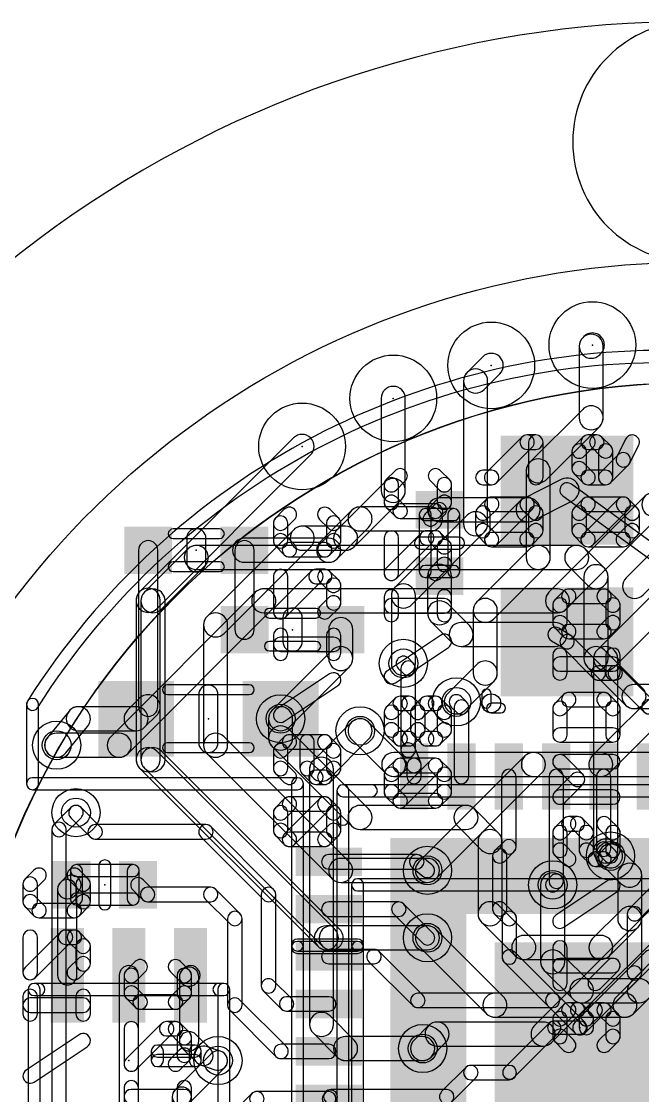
# Model space of a CAD drawing. Extents: x 0 to 2.5, y 0 to 3.1.
# Drawn here: x 1.5541 to 1.8121, y 0.5625 to 1.0087 of the extents above; entities that cross this region are included whole.
import ezdxf

# ---------------------------------------------------------------- set-up
doc = ezdxf.new("R2010")
doc.units = 0
for name, color, linetype in [('1', 22, 'CONTINUOUS'), ('15', 6, 'CONTINUOUS'), ('16', 175, 'CONTINUOUS'), ('17', 82, 'CONTINUOUS'), ('18', 82, 'CONTINUOUS'), ('19', 53, 'CONTINUOUS'), ('2', 4, 'CONTINUOUS'), ('21', 253, 'CONTINUOUS'), ('22', 253, 'CONTINUOUS'), ('23', 7, 'CONTINUOUS'), ('31', 253, 'CONTINUOUS'), ('46', 140, 'CONTINUOUS'), ('51', 253, 'CONTINUOUS')]:
    doc.layers.add(name, color=color, linetype=linetype)

# ---------------------------------------------------------------- blocks, each defined once
blk = doc.blocks.new('RECT')
blk.add_solid([(-0.5, -0.5), (0.5, -0.5), (-0.5, 0.5), (0.5, 0.5)])
blk = doc.blocks.new('ROUNDP')
blk.add_circle((0, 0), 0.5)
blk = doc.blocks.new('ROUNDV')
blk.add_circle((0, 0), 0.5)

msp = doc.modelspace()

# ---------------------------------------------------------------- linework, layer by layer
at = {"layer": '1'}
for points in [[(1.832973, 0.866793, 1), (1.833169, 0.871789, 0.267949), (1.556626, 0.726295, 1), (1.560854, 0.723627, -0.267949)], [(1.76678, 0.80132), (1.783, 0.80954, 1), (1.77848, 0.81846), (1.762259, 0.810239, 1)], [(1.778976, 0.811574), (1.86559, 0.748582, 1), (1.869119, 0.753434), (1.782505, 0.816426, 1)], [(1.726082, 0.799879), (1.729861, 0.803658, 1), (1.725619, 0.807901), (1.721839, 0.804121, 1)], [(1.72774, 0.80078), (1.76452, 0.80078, 1), (1.76452, 0.81078), (1.72774, 0.81078, 1)], [(1.685276, 0.785464), (1.698276, 0.798464, 1), (1.691205, 0.805536), (1.678205, 0.792536, 1)], [(1.69474, 0.797), (1.723961, 0.797, 1), (1.723961, 0.807), (1.69474, 0.807, 1)], [(1.60274, 0.789), (1.60274, 0.724, 1), (1.61074, 0.724), (1.61074, 0.789, 1)], [(1.64674, 0.784), (1.68174, 0.784, 1), (1.68174, 0.794), (1.64674, 0.794, 1)], [(1.64274, 0.789), (1.64274, 0.756, 1), (1.65074, 0.756), (1.65074, 0.789, 1)], [(1.72274, 0.77822), (1.72274, 0.763, 1), (1.73274, 0.763), (1.73274, 0.77822, 1)], [(1.724205, 0.759464), (1.733205, 0.750464, 1), (1.740276, 0.757536), (1.731276, 0.766536, 1)], [(1.68174, 0.756), (1.68174, 0.744, 1), (1.69174, 0.744), (1.69174, 0.756, 1)], [(1.73674, 0.749), (1.775732, 0.749, 1), (1.775732, 0.759), (1.73674, 0.759, 1)], [(1.774194, 0.751425), (1.779201, 0.748433, 1), (1.782279, 0.753583), (1.777271, 0.756575, 1)], [(1.795869, 0.740121), (1.782861, 0.753129, 1), (1.778619, 0.748887), (1.791627, 0.735879, 1)], [(1.683205, 0.747536), (1.658205, 0.722536, 1), (1.665276, 0.715464), (1.690276, 0.740464, 1)], [(1.716861, 0.742121), (1.714861, 0.744121, 1), (1.710619, 0.739879), (1.712619, 0.737879, 1)], [(1.71774, 0.706), (1.71774, 0.74, 1), (1.71174, 0.74), (1.71174, 0.706, 1)], [(1.80074, 0.741), (1.793748, 0.741, 1), (1.793748, 0.735), (1.80074, 0.735, 1)], [(1.816861, 0.726121), (1.802861, 0.740121, 1), (1.798619, 0.735879), (1.812619, 0.721879, 1)], [(1.55624, 0.724961), (1.55624, 0.692, 1), (1.56124, 0.692), (1.56124, 0.724961, 1)], [(1.603205, 0.727536), (1.598205, 0.722536, 1), (1.605276, 0.715464), (1.610276, 0.720464, 1)], [(1.73898, 0.726003), (1.736861, 0.728121, 1), (1.732619, 0.723879), (1.734737, 0.721761, 1)], [(1.57387, 0.722166), (1.56487, 0.711166, 1), (1.57261, 0.704834), (1.58161, 0.715834, 1)], [(1.60174, 0.724), (1.57774, 0.724, 1), (1.57774, 0.714), (1.60174, 0.714, 1)], [(1.739858, 0.695), (1.739858, 0.723882, 1), (1.733858, 0.723882), (1.733858, 0.695, 1)], [(1.82674, 0.727), (1.81474, 0.727, 1), (1.81474, 0.721), (1.82674, 0.721, 1)], [(1.719979, 0.700628), (1.717546, 0.707061, 1), (1.711934, 0.704939), (1.714367, 0.698506, 1)], [(1.720173, 0.695), (1.720173, 0.699567, 1), (1.714173, 0.699567), (1.714173, 0.695, 1)], [(1.753543, 0.695), (1.753543, 0.665803, 1), (1.759543, 0.665803), (1.759543, 0.695, 1)], [(1.773228, 0.695), (1.773228, 0.651488, 1), (1.779228, 0.651488), (1.779228, 0.695, 1)], [(1.792913, 0.695), (1.792913, 0.664827, 1), (1.798913, 0.664827), (1.798913, 0.695, 1)], [(1.55874, 0.6895), (1.66874, 0.6895, 1), (1.66874, 0.6945), (1.55874, 0.6945, 1)], [(1.66624, 0.692), (1.66624, 0.523, 1), (1.67124, 0.523), (1.67124, 0.692, 1)], [(1.586861, 0.674121), (1.578861, 0.682121, 1), (1.574619, 0.677879), (1.582619, 0.669879, 1)], [(1.63074, 0.675), (1.58474, 0.675, 1), (1.58474, 0.669), (1.63074, 0.669, 1)], [(1.658861, 0.648121), (1.632861, 0.674121, 1), (1.628619, 0.669879), (1.654619, 0.643879, 1)], [(1.754422, 0.667924), (1.750619, 0.664121, 1), (1.754861, 0.659879), (1.758665, 0.663682, 1)], [(1.74974, 0.662), (1.74974, 0.64, 1), (1.75574, 0.64), (1.75574, 0.662, 1)], [(1.793792, 0.662705), (1.796619, 0.659879, 1), (1.800861, 0.664121), (1.798035, 0.666948, 1)], [(1.68174, 0.656567), (1.718307, 0.656567, 1), (1.718307, 0.662567), (1.68174, 0.662567, 1)], [(1.716426, 0.65723), (1.720859, 0.653663, 1), (1.724621, 0.658337), (1.720188, 0.661904, 1)], [(1.575978, 0.645361), (1.577789, 0.647172, 1), (1.572132, 0.652828), (1.570321, 0.651017, 1)], [(1.57715, 0.612433), (1.57715, 0.648189, 1), (1.56915, 0.648189), (1.56915, 0.612433, 1)], [(1.608641, 0.648121), (1.604641, 0.652121, 1), (1.600398, 0.647879), (1.604398, 0.643879, 1)], [(1.774107, 0.65361), (1.772619, 0.652121, 1), (1.776861, 0.647879), (1.77835, 0.649367, 1)], [(1.818619, 0.652121), (1.806619, 0.640121, 1), (1.810861, 0.635879), (1.822861, 0.647879, 1)], [(1.63274, 0.649), (1.60652, 0.649, 1), (1.60652, 0.643), (1.63274, 0.643, 1)], [(1.644861, 0.638121), (1.634861, 0.648121, 1), (1.630619, 0.643879), (1.640619, 0.633879, 1)], [(1.65974, 0.608), (1.65974, 0.646, 1), (1.65374, 0.646), (1.65374, 0.608, 1)], [(1.68174, 0.636882), (1.710858, 0.636882, 1), (1.710858, 0.642882), (1.68174, 0.642882, 1)], [(1.708737, 0.637761), (1.720619, 0.625879, 1), (1.724861, 0.630121), (1.71298, 0.642003, 1)], [(1.750619, 0.637879), (1.754619, 0.633879, 1), (1.758861, 0.638121), (1.754861, 0.642121, 1)], [(1.64574, 0.6), (1.64574, 0.636, 1), (1.63974, 0.636), (1.63974, 0.6, 1)], [(1.75374, 0.636), (1.75374, 0.62, 1), (1.75974, 0.62), (1.75974, 0.636, 1)], [(1.80574, 0.638), (1.80574, 0.613339, 1), (1.81174, 0.613339), (1.81174, 0.638, 1)], [(1.68174, 0.617197), (1.700543, 0.617197, 1), (1.700543, 0.623197), (1.68174, 0.623197, 1)], [(1.698422, 0.618076), (1.716619, 0.599879, 1), (1.720861, 0.604121), (1.702665, 0.622318, 1)], [(1.754619, 0.617879), (1.78395, 0.588548, 1), (1.788192, 0.592791), (1.758861, 0.622121, 1)], [(1.81328, 0.622121), (1.78395, 0.592791, 1), (1.788192, 0.588548), (1.817523, 0.617879, 1)], [(1.60274, 0.541567), (1.60274, 0.612433, 1), (1.59474, 0.612433), (1.59474, 0.541567, 1)], [(1.626569, 0.609014), (1.627159, 0.609605, 1), (1.621502, 0.615261), (1.620912, 0.614671, 1)], [(1.62774, 0.585), (1.62774, 0.611843, 1), (1.61974, 0.611843), (1.61974, 0.585, 1)], [(1.806619, 0.61546), (1.78395, 0.592791, 1), (1.788192, 0.588548), (1.810861, 0.611217, 1)], [(1.66635, 0.602633), (1.658861, 0.610121, 1), (1.654619, 0.605879), (1.662107, 0.59839, 1)], [(1.664035, 0.582948), (1.644861, 0.602121, 1), (1.640619, 0.597879), (1.659792, 0.578705, 1)], [(1.68174, 0.603512), (1.664228, 0.603512, 1), (1.664228, 0.597512), (1.68174, 0.597512, 1)], [(1.71874, 0.599), (1.77474, 0.599, 1), (1.77474, 0.605), (1.71874, 0.605, 1)], [(1.772619, 0.599879), (1.78395, 0.588548, 1), (1.788192, 0.592791), (1.776861, 0.604121, 1)], [(1.632569, 0.581828), (1.626569, 0.587828, 1), (1.620912, 0.582172), (1.626912, 0.576172, 1)], [(1.758685, 0.570055), (1.777354, 0.588725, 1), (1.773465, 0.592614), (1.754796, 0.573945, 1)], [(1.775409, 0.587919), (1.786071, 0.587919, 1), (1.786071, 0.593419), (1.775409, 0.593419, 1)], [(1.637005, 0.580795), (1.631005, 0.582795, 1), (1.628475, 0.575205), (1.634475, 0.573205, 1)], [(1.68174, 0.583827), (1.661913, 0.583827, 1), (1.661913, 0.577827), (1.68174, 0.577827, 1)], [(1.732861, 0.559879), (1.742861, 0.569879, 1), (1.738619, 0.574121), (1.728619, 0.564121, 1)], [(1.74074, 0.569), (1.75674, 0.569, 1), (1.75674, 0.575), (1.74074, 0.575, 1)], [(1.649761, 0.563263), (1.636619, 0.550121, 1), (1.640861, 0.545879), (1.654003, 0.55902, 1)], [(1.68174, 0.564142), (1.651882, 0.564142, 1), (1.651882, 0.558142), (1.68174, 0.558142, 1)], [(1.683685, 0.559197), (1.684543, 0.560055, 1), (1.680654, 0.563945), (1.679796, 0.563086, 1)], [(1.682598, 0.559), (1.73074, 0.559, 1), (1.73074, 0.565), (1.682598, 0.565, 1)]]:
    msp.add_lwpolyline(points, format="xyb", close=True, dxfattribs=at)
at = {"layer": '15'}
for points in [[(1.794276, 0.87022), (1.794772, 0.870716, 1), (1.787701, 0.877788), (1.787205, 0.877291, 1)], [(1.79574, 0.844), (1.79574, 0.873756, 1), (1.78574, 0.873756), (1.78574, 0.844, 1)], [(1.746276, 0.855764), (1.752772, 0.86226, 1), (1.745701, 0.869331), (1.739205, 0.862835, 1)], [(1.74774, 0.8), (1.74774, 0.859299, 1), (1.73774, 0.859299), (1.73774, 0.8, 1)], [(1.713543, 0.813803), (1.713543, 0.852087, 1), (1.703543, 0.852087), (1.703543, 0.813803, 1)], [(1.772276, 0.818464), (1.794276, 0.840464, 1), (1.787205, 0.847536), (1.765205, 0.825536, 1)], [(1.610276, 0.764669), (1.674205, 0.828598, 1), (1.667134, 0.835669), (1.603205, 0.77174, 1)], [(1.77374, 0.786), (1.77374, 0.822, 1), (1.76374, 0.822), (1.76374, 0.786, 1)], [(1.692276, 0.790464), (1.712079, 0.810268, 1), (1.705008, 0.817339), (1.685205, 0.797536, 1)], [(1.716276, 0.766464), (1.746276, 0.796464, 1), (1.739205, 0.803536), (1.709205, 0.773536, 1)], [(1.638276, 0.754464), (1.674276, 0.790464, 1), (1.667205, 0.797536), (1.631205, 0.761536, 1)], [(1.67074, 0.789), (1.68874, 0.789, 1), (1.68874, 0.799), (1.67074, 0.799, 1)], [(1.750276, 0.760464), (1.772276, 0.782464, 1), (1.765205, 0.789536), (1.743205, 0.767536, 1)], [(1.60174, 0.768205), (1.60174, 0.702, 1), (1.61174, 0.702), (1.61174, 0.768205, 1)], [(1.71774, 0.742), (1.71774, 0.77, 1), (1.70774, 0.77), (1.70774, 0.742, 1)], [(1.75174, 0.738), (1.75174, 0.764, 1), (1.74174, 0.764), (1.74174, 0.738, 1)], [(1.63974, 0.708), (1.63974, 0.758, 1), (1.62974, 0.758), (1.62974, 0.708, 1)], [(1.738276, 0.722464), (1.750276, 0.734464, 1), (1.743205, 0.741536), (1.731205, 0.729536, 1)], [(1.821205, 0.733536), (1.791205, 0.703536, 1), (1.798276, 0.696464), (1.828276, 0.726464, 1)], [(1.66674, 0.711), (1.66674, 0.719, 1), (1.65674, 0.719), (1.65674, 0.711, 1)], [(1.712276, 0.703536), (1.698276, 0.717536, 1), (1.691205, 0.710464), (1.705205, 0.696464, 1)], [(1.698276, 0.681536), (1.665276, 0.714536, 1), (1.658205, 0.707464), (1.691205, 0.674464, 1)], [(1.690276, 0.659536), (1.638276, 0.711536, 1), (1.631205, 0.704464), (1.683205, 0.652464, 1)], [(1.684276, 0.631536), (1.610276, 0.705536, 1), (1.603205, 0.698464), (1.677205, 0.624464, 1)], [(1.79474, 0.705), (1.70874, 0.705, 1), (1.70874, 0.695), (1.79474, 0.695, 1)], [(1.73874, 0.683), (1.69474, 0.683, 1), (1.69474, 0.673), (1.73874, 0.673, 1)], [(1.752276, 0.671536), (1.742276, 0.681536, 1), (1.735205, 0.674464), (1.745205, 0.664464, 1)], [(1.75374, 0.638), (1.75374, 0.668, 1), (1.74374, 0.668), (1.74374, 0.638, 1)], [(1.795205, 0.658464), (1.803205, 0.650464, 1), (1.810276, 0.657536), (1.802276, 0.665536, 1)], [(1.72274, 0.661), (1.68674, 0.661, 1), (1.68674, 0.651), (1.72274, 0.651, 1)], [(1.80174, 0.654), (1.80174, 0.636, 1), (1.81174, 0.636), (1.81174, 0.654, 1)], [(1.766276, 0.627536), (1.752276, 0.641536, 1), (1.745205, 0.634464), (1.759205, 0.620464, 1)], [(1.803205, 0.639536), (1.791205, 0.627536, 1), (1.798276, 0.620464), (1.810276, 0.632464, 1)], [(1.72274, 0.633), (1.68074, 0.633, 1), (1.68074, 0.623), (1.72274, 0.623, 1)], [(1.754276, 0.603536), (1.726276, 0.631536, 1), (1.719205, 0.624464), (1.747205, 0.596464, 1)], [(1.79474, 0.629), (1.76274, 0.629, 1), (1.76274, 0.619), (1.79474, 0.619, 1)], [(1.808276, 0.596464), (1.832276, 0.620464, 1), (1.825205, 0.627536), (1.801205, 0.603536, 1)], [(1.80474, 0.605), (1.75074, 0.605, 1), (1.75074, 0.595), (1.80474, 0.595, 1)]]:
    msp.add_lwpolyline(points, format="xyb", close=True, dxfattribs=at)
at = {"layer": '16'}
for points in [[(1.832973, 0.866793, 1), (1.833169, 0.871789, 0.267949), (1.556626, 0.726295, 1), (1.560854, 0.723627, -0.267949)], [(1.612276, 0.764464), (1.630276, 0.782464, 1), (1.623205, 0.789536), (1.605205, 0.771536, 1)], [(1.78474, 0.791), (1.62674, 0.791, 1), (1.62674, 0.781), (1.78474, 0.781, 1)], [(1.796276, 0.781536), (1.788276, 0.789536, 1), (1.781205, 0.782464), (1.789205, 0.774464, 1)], [(1.79774, 0.744), (1.79774, 0.778, 1), (1.78774, 0.778), (1.78774, 0.744, 1)], [(1.61374, 0.702), (1.61374, 0.768, 1), (1.60374, 0.768), (1.60374, 0.702, 1)], [(1.812055, 0.731756), (1.796276, 0.747536, 1), (1.789205, 0.740464), (1.804984, 0.724685, 1)], [(1.82274, 0.73322), (1.80852, 0.73322, 1), (1.80852, 0.72322), (1.82274, 0.72322, 1)], [(1.55624, 0.724961), (1.55624, 0.692, 1), (1.56124, 0.692), (1.56124, 0.724961, 1)], [(1.605205, 0.698464), (1.679205, 0.624464, 1), (1.686276, 0.631536), (1.612276, 0.705536, 1)], [(1.763205, 0.703536), (1.719205, 0.659536, 1), (1.726276, 0.652464), (1.770276, 0.696464, 1)], [(1.76674, 0.695), (1.83074, 0.695, 1), (1.83074, 0.705), (1.76674, 0.705, 1)], [(1.55874, 0.6895), (1.66874, 0.6895, 1), (1.66874, 0.6945), (1.55874, 0.6945, 1)], [(1.66624, 0.692), (1.66624, 0.625, 1), (1.67124, 0.625), (1.67124, 0.692, 1)], [(1.571861, 0.670879), (1.578861, 0.677879, 1), (1.574619, 0.682121), (1.567619, 0.675121, 1)], [(1.56674, 0.673), (1.56674, 0.47722, 1), (1.57274, 0.47722), (1.57274, 0.673, 1)], [(1.69624, 0.625), (1.69624, 0.65, 1), (1.69124, 0.65), (1.69124, 0.625, 1)], [(1.69374, 0.6475), (2.00874, 0.6475, 1), (2.00874, 0.6525), (1.69374, 0.6525, 1)], [(1.829205, 0.653536), (1.767205, 0.591536, 1), (1.774276, 0.584464), (1.836276, 0.646464, 1)], [(1.68274, 0.623), (1.72274, 0.623, 1), (1.72274, 0.633), (1.68274, 0.633, 1)], [(1.66874, 0.6225), (1.69374, 0.6225, 1), (1.69374, 0.6275), (1.66874, 0.6275, 1)], [(1.69374, 0.6265), (1.66874, 0.6265, 1), (1.66874, 0.6215), (1.69374, 0.6215, 1)], [(1.66624, 0.624), (1.66624, 0.435, 1), (1.67124, 0.435), (1.67124, 0.624, 1)], [(1.69624, 0.45), (1.69624, 0.624, 1), (1.69124, 0.624), (1.69124, 0.45, 1)], [(1.723205, 0.591536), (1.717205, 0.585536, 1), (1.724276, 0.578464), (1.730276, 0.584464, 1)], [(1.77074, 0.593), (1.72674, 0.593, 1), (1.72674, 0.583), (1.77074, 0.583, 1)], [(1.623569, 0.559172), (1.638569, 0.574172, 1), (1.632912, 0.579828), (1.617912, 0.564828, 1)], [(1.62474, 0.496), (1.62474, 0.562, 1), (1.61674, 0.562), (1.61674, 0.496, 1)]]:
    msp.add_lwpolyline(points, format="xyb", close=True, dxfattribs=at)
at = {"layer": '19'}
for radius in [0.304381, 0.304281]:
    msp.add_circle((1.833071, 0.554331), radius, dxfattribs=at)
at = {"layer": '2'}
for points in [[(1.780276, 0.764464), (1.820276, 0.804464, 1), (1.813205, 0.811536), (1.773205, 0.771536, 1)], [(1.81674, 0.803), (1.98474, 0.803, 1), (1.98474, 0.813), (1.81674, 0.813, 1)], [(1.839205, 0.793536), (1.793205, 0.747536, 1), (1.800276, 0.740464), (1.846276, 0.786464, 1)], [(1.598276, 0.704464), (1.658276, 0.764464, 1), (1.651205, 0.771536), (1.591205, 0.711536, 1)], [(1.65474, 0.763), (1.77674, 0.763, 1), (1.77674, 0.773), (1.65474, 0.773, 1)], [(1.79174, 0.744), (1.79174, 0.664, 1), (1.80174, 0.664), (1.80174, 0.744, 1)], [(1.682276, 0.694464), (1.698276, 0.710464, 1), (1.691205, 0.717536), (1.675205, 0.701536, 1)], [(1.56874, 0.703), (1.59474, 0.703, 1), (1.59474, 0.713), (1.56874, 0.713, 1)], [(1.68374, 0.592), (1.68374, 0.698, 1), (1.67374, 0.698), (1.67374, 0.592, 1)], [(1.793205, 0.660464), (1.795205, 0.658464, 1), (1.802276, 0.665536), (1.800276, 0.667536, 1)], [(1.77974, 0.618), (1.77974, 0.65, 1), (1.76974, 0.65), (1.76974, 0.618, 1)], [(1.825205, 0.627536), (1.807205, 0.609536, 1), (1.814276, 0.602464), (1.832276, 0.620464, 1)], [(1.790276, 0.609536), (1.778276, 0.621536, 1), (1.771205, 0.614464), (1.783205, 0.602464, 1)], [(1.81074, 0.611), (1.78674, 0.611, 1), (1.78674, 0.601), (1.81074, 0.601, 1)], [(1.692276, 0.585536), (1.682276, 0.595536, 1), (1.675205, 0.588464), (1.685205, 0.578464, 1)], [(1.72074, 0.587), (1.68874, 0.587, 1), (1.68874, 0.577), (1.72074, 0.577, 1)]]:
    msp.add_lwpolyline(points, format="xyb", close=True, dxfattribs=at)
at = {"layer": '21'}
for points in [[(1.63074, 0.784), (1.63074, 0.794, 1), (1.62274, 0.794), (1.62274, 0.784, 1)], [(1.735614, 0.7945), (1.719866, 0.7945, 1), (1.719866, 0.7895), (1.735614, 0.7895, 1)], [(1.66274, 0.761), (1.66274, 0.751, 1), (1.67074, 0.751), (1.67074, 0.761, 1)], [(1.62774, 0.729), (1.62774, 0.709, 1), (1.63574, 0.709), (1.63574, 0.729, 1)], [(1.749244, 0.725417), (1.749244, 0.729354, 1), (1.745307, 0.729354), (1.745307, 0.725417, 1)], [(1.749244, 0.72148), (1.753181, 0.72148, 1), (1.753181, 0.725417), (1.749244, 0.725417, 1)], [(1.687646, 0.686594), (1.699457, 0.686594, 1), (1.699457, 0.691594), (1.687646, 0.691594, 1)], [(1.685146, 0.689094), (1.685146, 0.677283, 1), (1.690146, 0.677283), (1.690146, 0.689094, 1)], [(1.59124, 0.642126), (1.59124, 0.657874, 1), (1.58624, 0.657874), (1.58624, 0.642126, 1)], [(1.55937, 0.604028), (1.561339, 0.604028, 1), (1.561339, 0.609028), (1.55937, 0.609028, 1)], [(1.55687, 0.606528), (1.55687, 0.547472, 1), (1.56187, 0.547472), (1.56187, 0.606528, 1)], [(1.636142, 0.604028), (1.63811, 0.604028, 1), (1.63811, 0.609028), (1.636142, 0.609028, 1)], [(1.63561, 0.606528), (1.63561, 0.547472, 1), (1.64061, 0.547472), (1.64061, 0.606528, 1)], [(1.626299, 0.583437), (1.610551, 0.583437, 1), (1.610551, 0.578437), (1.626299, 0.578437, 1)], [(1.608051, 0.580937), (1.608051, 0.577, 1), (1.613051, 0.577), (1.613051, 0.580937, 1)], [(1.628799, 0.577), (1.628799, 0.580937, 1), (1.623799, 0.580937), (1.623799, 0.577, 1)], [(1.610551, 0.5745), (1.626299, 0.5745, 1), (1.626299, 0.5795), (1.610551, 0.5795, 1)]]:
    msp.add_lwpolyline(points, format="xyb", close=True, dxfattribs=at)
msp.add_circle((1.749244, 0.725417), 0.003937, dxfattribs=at)
at = {"layer": '22'}
for points in [[(1.761968, 0.836018), (1.747289, 0.821339, 1), (1.751531, 0.817097), (1.76621, 0.831776, 1)], [(1.767759, 0.836897), (1.764089, 0.836897, 1), (1.764089, 0.830897), (1.767759, 0.830897, 1)], [(1.770759, 0.819218), (1.770759, 0.833897, 1), (1.764759, 0.833897), (1.764759, 0.819218, 1)], [(1.787861, 0.828106), (1.791531, 0.831776, 1), (1.787289, 0.836018), (1.783619, 0.832349, 1)], [(1.78941, 0.830897), (1.79308, 0.830897, 1), (1.79308, 0.836897), (1.78941, 0.836897, 1)], [(1.790958, 0.831776), (1.794628, 0.828106, 1), (1.798871, 0.832349), (1.795201, 0.836018, 1)], [(1.805076, 0.835239), (1.801406, 0.827899, 1), (1.806772, 0.825216), (1.810442, 0.832556, 1)], [(1.78874, 0.822888), (1.78874, 0.830227, 1), (1.78274, 0.830227), (1.78274, 0.822888, 1)], [(1.79375, 0.830227), (1.79375, 0.819218, 1), (1.79975, 0.819218), (1.79975, 0.830227, 1)], [(1.791531, 0.821339), (1.787861, 0.825009, 1), (1.783619, 0.820766), (1.787289, 0.817097, 1)], [(1.801968, 0.828679), (1.794628, 0.821339, 1), (1.798871, 0.817097), (1.80621, 0.824436, 1)], [(1.709861, 0.814106), (1.713531, 0.817776, 1), (1.709289, 0.822018), (1.705619, 0.818348, 1)], [(1.723968, 0.817776), (1.727638, 0.814106, 1), (1.73188, 0.818348), (1.72821, 0.822018, 1)], [(1.74941, 0.822218), (1.74574, 0.822218, 1), (1.74574, 0.816218), (1.74941, 0.816218, 1)], [(1.79675, 0.822218), (1.78941, 0.822218, 1), (1.78941, 0.816218), (1.79675, 0.816218, 1)], [(1.71074, 0.808888), (1.71074, 0.816227, 1), (1.70474, 0.816227), (1.70474, 0.808888, 1)], [(1.726759, 0.816227), (1.726759, 0.808888, 1), (1.732759, 0.808888), (1.732759, 0.816227, 1)], [(1.839205, 0.811536), (1.805205, 0.777536, 1), (1.812276, 0.770464), (1.846276, 0.804464, 1)], [(1.713531, 0.807339), (1.709861, 0.811009, 1), (1.705619, 0.806766), (1.709289, 0.803096, 1)], [(1.726089, 0.808218), (1.71141, 0.808218, 1), (1.71141, 0.802218), (1.726089, 0.802218, 1)], [(1.727638, 0.811009), (1.723968, 0.807339, 1), (1.72821, 0.803096), (1.73188, 0.806766, 1)], [(1.747289, 0.810236), (1.743619, 0.806567, 1), (1.747861, 0.802324), (1.751531, 0.805994, 1)], [(1.764089, 0.811115), (1.74941, 0.811115, 1), (1.74941, 0.805115), (1.764089, 0.805115, 1)], [(1.751531, 0.791315), (1.76621, 0.805994, 1), (1.761968, 0.810236), (1.747289, 0.795557, 1)], [(1.76988, 0.806567), (1.76621, 0.810236, 1), (1.761968, 0.805994), (1.765638, 0.802324, 1)], [(1.787289, 0.810236), (1.783619, 0.806567, 1), (1.787861, 0.802324), (1.791531, 0.805994, 1)], [(1.804089, 0.811115), (1.78941, 0.811115, 1), (1.78941, 0.805115), (1.804089, 0.805115, 1)], [(1.791531, 0.791315), (1.80621, 0.805994, 1), (1.801968, 0.810236), (1.787289, 0.795557, 1)], [(1.80988, 0.806567), (1.80621, 0.810236, 1), (1.801968, 0.805994), (1.805638, 0.802324, 1)], [(1.663861, 0.798106), (1.667531, 0.801776, 1), (1.663289, 0.806018), (1.659619, 0.802348, 1)], [(1.66474, 0.792888), (1.66474, 0.800227, 1), (1.65874, 0.800227), (1.65874, 0.792888, 1)], [(1.677968, 0.801776), (1.681638, 0.798106, 1), (1.68588, 0.802348), (1.68221, 0.806018, 1)], [(1.680759, 0.800227), (1.680759, 0.792888, 1), (1.686759, 0.792888), (1.686759, 0.800227, 1)], [(1.74274, 0.804445), (1.74274, 0.797106, 1), (1.74874, 0.797106), (1.74874, 0.804445, 1)], [(1.770759, 0.797106), (1.770759, 0.804445, 1), (1.764759, 0.804445), (1.764759, 0.797106, 1)], [(1.78274, 0.804445), (1.78274, 0.797106, 1), (1.78874, 0.797106), (1.78874, 0.804445, 1)], [(1.810759, 0.797106), (1.810759, 0.804445, 1), (1.804759, 0.804445), (1.804759, 0.797106, 1)], [(1.743619, 0.794984), (1.747289, 0.791315, 1), (1.751531, 0.795557), (1.747861, 0.799227, 1)], [(1.76621, 0.791315), (1.76988, 0.794984, 1), (1.765638, 0.799227), (1.761968, 0.795557, 1)], [(1.783619, 0.794984), (1.787289, 0.791315, 1), (1.791531, 0.795557), (1.787861, 0.799227, 1)], [(1.80621, 0.791315), (1.80988, 0.794984, 1), (1.805638, 0.799227), (1.801968, 0.795557, 1)], [(1.667531, 0.791339), (1.663861, 0.795009, 1), (1.659619, 0.790766), (1.663289, 0.787096, 1)], [(1.681638, 0.795009), (1.677968, 0.791339, 1), (1.68221, 0.787096), (1.68588, 0.790766, 1)], [(1.70474, 0.794115), (1.70474, 0.779436, 1), (1.71074, 0.779436), (1.71074, 0.794115, 1)], [(1.709861, 0.777314), (1.724541, 0.791994, 1), (1.720298, 0.796236), (1.705619, 0.781557, 1)], [(1.722419, 0.791115), (1.726089, 0.791115, 1), (1.726089, 0.797115), (1.722419, 0.797115, 1)], [(1.723968, 0.791994), (1.727638, 0.788324, 1), (1.73188, 0.792566), (1.72821, 0.796236, 1)], [(1.74941, 0.790436), (1.764089, 0.790436, 1), (1.764089, 0.796436), (1.74941, 0.796436, 1)], [(1.78941, 0.790436), (1.804089, 0.790436, 1), (1.804089, 0.796436), (1.78941, 0.796436, 1)], [(1.680089, 0.792218), (1.66541, 0.792218, 1), (1.66541, 0.786218), (1.680089, 0.786218, 1)], [(1.726759, 0.790445), (1.726759, 0.783106, 1), (1.732759, 0.783106), (1.732759, 0.790445, 1)], [(1.727638, 0.785227), (1.723968, 0.781557, 1), (1.72821, 0.777314), (1.73188, 0.780984, 1)], [(1.65874, 0.778115), (1.65874, 0.763436, 1), (1.66474, 0.763436), (1.66474, 0.778115, 1)], [(1.663861, 0.761314), (1.678541, 0.775994, 1), (1.674298, 0.780236), (1.659619, 0.765557, 1)], [(1.676419, 0.775115), (1.680089, 0.775115, 1), (1.680089, 0.781115), (1.676419, 0.781115, 1)], [(1.677968, 0.775994), (1.681638, 0.772324, 1), (1.68588, 0.776566), (1.68221, 0.780236, 1)], [(1.680759, 0.774445), (1.680759, 0.767106, 1), (1.686759, 0.767106), (1.686759, 0.774445, 1)], [(1.71074, 0.762248), (1.71074, 0.769587, 1), (1.70474, 0.769587), (1.70474, 0.762248, 1)], [(1.732759, 0.762248), (1.732759, 0.769587, 1), (1.726759, 0.769587), (1.726759, 0.762248, 1)], [(1.779861, 0.764106), (1.783531, 0.767776, 1), (1.779289, 0.772018), (1.775619, 0.768348, 1)], [(1.78141, 0.766897), (1.796089, 0.766897, 1), (1.796089, 0.772897), (1.78141, 0.772897, 1)], [(1.793968, 0.767776), (1.797638, 0.764106, 1), (1.80188, 0.768348), (1.79821, 0.772018, 1)], [(1.681638, 0.769227), (1.677968, 0.765557, 1), (1.68221, 0.761314), (1.68588, 0.764984, 1)], [(1.70774, 0.762918), (1.729759, 0.762918, 1), (1.729759, 0.768918), (1.70774, 0.768918, 1)], [(1.78074, 0.758888), (1.78074, 0.766227, 1), (1.77474, 0.766227), (1.77474, 0.758888, 1)], [(1.796759, 0.766227), (1.796759, 0.758888, 1), (1.802759, 0.758888), (1.802759, 0.766227, 1)], [(1.783531, 0.757339), (1.779861, 0.761009, 1), (1.775619, 0.756766), (1.779289, 0.753096, 1)], [(1.797638, 0.761009), (1.793968, 0.757339, 1), (1.79821, 0.753096), (1.80188, 0.756766, 1)], [(1.66474, 0.746248), (1.66474, 0.753587, 1), (1.65874, 0.753587), (1.65874, 0.746248, 1)], [(1.686759, 0.746248), (1.686759, 0.753587, 1), (1.680759, 0.753587), (1.680759, 0.746248, 1)], [(1.709404, 0.73397), (1.731423, 0.748649, 1), (1.728095, 0.753641), (1.706076, 0.738962, 1)], [(1.796089, 0.758218), (1.78141, 0.758218, 1), (1.78141, 0.752218), (1.796089, 0.752218, 1)], [(1.66174, 0.746918), (1.683759, 0.746918, 1), (1.683759, 0.752918), (1.66174, 0.752918, 1)], [(1.78074, 0.73803), (1.78074, 0.745369, 1), (1.77474, 0.745369), (1.77474, 0.73803, 1)], [(1.802759, 0.73803), (1.802759, 0.745369, 1), (1.796759, 0.745369), (1.796759, 0.73803, 1)], [(1.77774, 0.7387), (1.799759, 0.7387, 1), (1.799759, 0.7447), (1.77774, 0.7447, 1)], [(1.663404, 0.71797), (1.685423, 0.732649, 1), (1.682095, 0.737641), (1.660076, 0.722962, 1)], [(1.709289, 0.727484), (1.705619, 0.723814, 1), (1.709861, 0.719572), (1.713531, 0.723242, 1)], [(1.71508, 0.728363), (1.71141, 0.728363, 1), (1.71141, 0.722363), (1.71508, 0.722363, 1)], [(1.720871, 0.723814), (1.717201, 0.727484, 1), (1.712958, 0.723242), (1.716628, 0.719572, 1)], [(1.720298, 0.727484), (1.716628, 0.723814, 1), (1.720871, 0.719572), (1.724541, 0.723242, 1)], [(1.726089, 0.728363), (1.722419, 0.728363, 1), (1.722419, 0.722363), (1.726089, 0.722363, 1)], [(1.73188, 0.723814), (1.72821, 0.727484, 1), (1.723968, 0.723242), (1.727638, 0.719572, 1)], [(1.779861, 0.721136), (1.783531, 0.724806, 1), (1.779289, 0.729048), (1.775619, 0.725378, 1)], [(1.78141, 0.723927), (1.796089, 0.723927, 1), (1.796089, 0.729927), (1.78141, 0.729927, 1)], [(1.793968, 0.724806), (1.797638, 0.721136, 1), (1.80188, 0.725378), (1.79821, 0.729048, 1)], [(1.70474, 0.721693), (1.70474, 0.714354, 1), (1.71074, 0.714354), (1.71074, 0.721693, 1)], [(1.72175, 0.714354), (1.72175, 0.721693, 1), (1.71575, 0.721693), (1.71575, 0.714354, 1)], [(1.732759, 0.714354), (1.732759, 0.721693, 1), (1.726759, 0.721693), (1.726759, 0.714354, 1)], [(1.78074, 0.712248), (1.78074, 0.723257, 1), (1.77474, 0.723257), (1.77474, 0.712248, 1)], [(1.796759, 0.723257), (1.796759, 0.712248, 1), (1.802759, 0.712248), (1.802759, 0.723257, 1)], [(1.705619, 0.712232), (1.709289, 0.708562, 1), (1.713531, 0.712805), (1.709861, 0.716475, 1)], [(1.717201, 0.708562), (1.720871, 0.712232, 1), (1.716628, 0.716475), (1.712958, 0.712805, 1)], [(1.716628, 0.712232), (1.720298, 0.708562, 1), (1.724541, 0.712805), (1.720871, 0.716475, 1)], [(1.72821, 0.708562), (1.73188, 0.712232, 1), (1.727638, 0.716475), (1.723968, 0.712805, 1)], [(1.799759, 0.715248), (1.77774, 0.715248, 1), (1.77774, 0.709248), (1.799759, 0.709248, 1)], [(1.663861, 0.703572), (1.667531, 0.707242, 1), (1.663289, 0.711484), (1.659619, 0.707814, 1)], [(1.66541, 0.706363), (1.680089, 0.706363, 1), (1.680089, 0.712363), (1.66541, 0.712363, 1)], [(1.67575, 0.698354), (1.67575, 0.709363, 1), (1.66975, 0.709363), (1.66975, 0.698354, 1)], [(1.677968, 0.707242), (1.681638, 0.703572, 1), (1.68588, 0.707814), (1.68221, 0.711484, 1)], [(1.71141, 0.707684), (1.71508, 0.707684, 1), (1.71508, 0.713684), (1.71141, 0.713684, 1)], [(1.722419, 0.707684), (1.726089, 0.707684, 1), (1.726089, 0.713684), (1.722419, 0.713684, 1)], [(1.66474, 0.698354), (1.66474, 0.705693, 1), (1.65874, 0.705693), (1.65874, 0.698354, 1)], [(1.680759, 0.705693), (1.680759, 0.698354, 1), (1.686759, 0.698354), (1.686759, 0.705693, 1)], [(1.667531, 0.696805), (1.663861, 0.700475, 1), (1.659619, 0.696232), (1.663289, 0.692562, 1)], [(1.678541, 0.696805), (1.674871, 0.700475, 1), (1.670628, 0.696232), (1.674298, 0.692562, 1)], [(1.681638, 0.700475), (1.677968, 0.696805, 1), (1.68221, 0.692562), (1.68588, 0.696232, 1)], [(1.709289, 0.701702), (1.705619, 0.698032, 1), (1.709861, 0.69379), (1.713531, 0.69746, 1)], [(1.726089, 0.702581), (1.71141, 0.702581, 1), (1.71141, 0.696581), (1.726089, 0.696581, 1)], [(1.713531, 0.682781), (1.72821, 0.69746, 1), (1.723968, 0.701702), (1.709289, 0.687023, 1)], [(1.73188, 0.698032), (1.72821, 0.701702, 1), (1.723968, 0.69746), (1.727638, 0.69379, 1)], [(1.787201, 0.695927), (1.779861, 0.703266, 1), (1.775619, 0.699024), (1.782958, 0.691684, 1)], [(1.77774, 0.698145), (1.799759, 0.698145, 1), (1.799759, 0.704145), (1.77774, 0.704145, 1)], [(1.680089, 0.697684), (1.676419, 0.697684, 1), (1.676419, 0.691684), (1.680089, 0.691684, 1)], [(1.70474, 0.695911), (1.70474, 0.688572, 1), (1.71074, 0.688572), (1.71074, 0.695911, 1)], [(1.732759, 0.688572), (1.732759, 0.695911, 1), (1.726759, 0.695911), (1.726759, 0.688572, 1)], [(1.779861, 0.684344), (1.787201, 0.691684, 1), (1.782958, 0.695927), (1.775619, 0.688587, 1)], [(1.705619, 0.68645), (1.709289, 0.682781, 1), (1.713531, 0.687023), (1.709861, 0.690693, 1)], [(1.71141, 0.681902), (1.726089, 0.681902, 1), (1.726089, 0.687902), (1.71141, 0.687902, 1)], [(1.72821, 0.682781), (1.73188, 0.68645, 1), (1.727638, 0.690693), (1.723968, 0.687023, 1)], [(1.799759, 0.689466), (1.77774, 0.689466, 1), (1.77774, 0.683466), (1.799759, 0.683466, 1)], [(1.663289, 0.685702), (1.659619, 0.682032, 1), (1.663861, 0.67779), (1.667531, 0.68146, 1)], [(1.65874, 0.679911), (1.65874, 0.672572, 1), (1.66474, 0.672572), (1.66474, 0.679911, 1)], [(1.680089, 0.686581), (1.66541, 0.686581, 1), (1.66541, 0.680581), (1.680089, 0.680581, 1)], [(1.667531, 0.666781), (1.68221, 0.68146, 1), (1.677968, 0.685702), (1.663289, 0.671023, 1)], [(1.68588, 0.682032), (1.68221, 0.685702, 1), (1.677968, 0.68146), (1.681638, 0.67779, 1)], [(1.686759, 0.672572), (1.686759, 0.679911, 1), (1.680759, 0.679911), (1.680759, 0.672572, 1)], [(1.779289, 0.677484), (1.775619, 0.673814, 1), (1.779861, 0.669572), (1.783531, 0.673242, 1)], [(1.78508, 0.678363), (1.78141, 0.678363, 1), (1.78141, 0.672363), (1.78508, 0.672363, 1)], [(1.790871, 0.673814), (1.787201, 0.677484, 1), (1.782958, 0.673242), (1.786628, 0.669572, 1)], [(1.793968, 0.673242), (1.797638, 0.669572, 1), (1.80188, 0.673814), (1.79821, 0.677484, 1)], [(1.659619, 0.67045), (1.663289, 0.666781, 1), (1.667531, 0.671023), (1.663861, 0.674693, 1)], [(1.68221, 0.666781), (1.68588, 0.67045, 1), (1.681638, 0.674693), (1.677968, 0.671023, 1)], [(1.77474, 0.671693), (1.77474, 0.664354, 1), (1.78074, 0.664354), (1.78074, 0.671693, 1)], [(1.79175, 0.664354), (1.79175, 0.671693, 1), (1.78575, 0.671693), (1.78575, 0.664354, 1)], [(1.796759, 0.671693), (1.796759, 0.664354, 1), (1.802759, 0.664354), (1.802759, 0.671693, 1)], [(1.66541, 0.665902), (1.680089, 0.665902, 1), (1.680089, 0.671902), (1.66541, 0.671902, 1)], [(1.775619, 0.662232), (1.779289, 0.658562, 1), (1.783531, 0.662805), (1.779861, 0.666475, 1)], [(1.794541, 0.662805), (1.790871, 0.666475, 1), (1.786628, 0.662232), (1.790298, 0.658562, 1)], [(1.797638, 0.666475), (1.793968, 0.662805, 1), (1.79821, 0.658562), (1.80188, 0.662232, 1)], [(1.796089, 0.663684), (1.792419, 0.663684, 1), (1.792419, 0.657684), (1.796089, 0.657684, 1)], [(1.559861, 0.648204), (1.563531, 0.651874, 1), (1.559289, 0.656116), (1.555619, 0.652447, 1)], [(1.573968, 0.651874), (1.577638, 0.648204, 1), (1.58188, 0.652447), (1.57821, 0.656116, 1)], [(1.56074, 0.642986), (1.56074, 0.650325, 1), (1.55474, 0.650325), (1.55474, 0.642986, 1)], [(1.576759, 0.650325), (1.576759, 0.642986, 1), (1.582759, 0.642986), (1.582759, 0.650325, 1)], [(1.779404, 0.632406), (1.801423, 0.647085, 1), (1.798095, 0.652077), (1.776076, 0.637398, 1)], [(1.563531, 0.641437), (1.559861, 0.645107, 1), (1.555619, 0.640864), (1.559289, 0.637195, 1)], [(1.577638, 0.645107), (1.573968, 0.641437, 1), (1.57821, 0.637195), (1.58188, 0.640864, 1)], [(1.576089, 0.642316), (1.56141, 0.642316, 1), (1.56141, 0.636316), (1.576089, 0.636316, 1)], [(1.55474, 0.628213), (1.55474, 0.613534, 1), (1.56074, 0.613534), (1.56074, 0.628213, 1)], [(1.559861, 0.611413), (1.574541, 0.626092, 1), (1.570298, 0.630334), (1.555619, 0.615655, 1)], [(1.572419, 0.625213), (1.576089, 0.625213, 1), (1.576089, 0.631213), (1.572419, 0.631213, 1)], [(1.573968, 0.626092), (1.577638, 0.622422, 1), (1.58188, 0.626665), (1.57821, 0.630334, 1)], [(1.576759, 0.624543), (1.576759, 0.617204, 1), (1.582759, 0.617204), (1.582759, 0.624543, 1)], [(1.78074, 0.60912), (1.78074, 0.623799, 1), (1.77474, 0.623799), (1.77474, 0.60912, 1)], [(1.577638, 0.619325), (1.573968, 0.615655, 1), (1.57821, 0.611413), (1.58188, 0.615082, 1)], [(1.601861, 0.610204), (1.605531, 0.613874, 1), (1.601289, 0.618116), (1.597619, 0.614447, 1)], [(1.615968, 0.613874), (1.619638, 0.610204, 1), (1.62388, 0.614447), (1.62021, 0.618116, 1)], [(1.799759, 0.619459), (1.77774, 0.619459, 1), (1.77774, 0.613459), (1.799759, 0.613459, 1)], [(1.794541, 0.606999), (1.80188, 0.614338, 1), (1.797638, 0.618581), (1.790298, 0.611241, 1)], [(1.60274, 0.604986), (1.60274, 0.612325, 1), (1.59674, 0.612325), (1.59674, 0.604986, 1)], [(1.618759, 0.612325), (1.618759, 0.604986, 1), (1.624759, 0.604986), (1.624759, 0.612325, 1)], [(1.605531, 0.603437), (1.601861, 0.607107, 1), (1.597619, 0.602864), (1.601289, 0.599195, 1)], [(1.619638, 0.607107), (1.615968, 0.603437, 1), (1.62021, 0.599195), (1.62388, 0.602864, 1)], [(1.56074, 0.596346), (1.56074, 0.603686, 1), (1.55474, 0.603686), (1.55474, 0.596346, 1)], [(1.55774, 0.597016), (1.579759, 0.597016, 1), (1.579759, 0.603016), (1.55774, 0.603016, 1)], [(1.582759, 0.596346), (1.582759, 0.603686, 1), (1.576759, 0.603686), (1.576759, 0.596346, 1)], [(1.618089, 0.604316), (1.60341, 0.604316, 1), (1.60341, 0.598316), (1.618089, 0.598316, 1)], [(1.779289, 0.600138), (1.775619, 0.596469, 1), (1.779861, 0.592226), (1.783531, 0.595896, 1)], [(1.78508, 0.601017), (1.78141, 0.601017, 1), (1.78141, 0.595017), (1.78508, 0.595017, 1)], [(1.790871, 0.596469), (1.787201, 0.600138, 1), (1.782958, 0.595896), (1.786628, 0.592226, 1)], [(1.790298, 0.600138), (1.786628, 0.596469, 1), (1.790871, 0.592226), (1.794541, 0.595896, 1)], [(1.796089, 0.601017), (1.792419, 0.601017, 1), (1.792419, 0.595017), (1.796089, 0.595017, 1)], [(1.80188, 0.596469), (1.79821, 0.600138, 1), (1.793968, 0.595896), (1.797638, 0.592226, 1)], [(1.77474, 0.594347), (1.77474, 0.587008, 1), (1.78074, 0.587008), (1.78074, 0.594347, 1)], [(1.78575, 0.594347), (1.78575, 0.590677, 1), (1.79175, 0.590677), (1.79175, 0.594347, 1)], [(1.802759, 0.587008), (1.802759, 0.594347, 1), (1.796759, 0.594347), (1.796759, 0.587008, 1)], [(1.59674, 0.590213), (1.59674, 0.575534, 1), (1.60274, 0.575534), (1.60274, 0.590213, 1)], [(1.601861, 0.573413), (1.616541, 0.588092, 1), (1.612298, 0.592334), (1.597619, 0.577655, 1)], [(1.614419, 0.587213), (1.618089, 0.587213, 1), (1.618089, 0.593213), (1.614419, 0.593213, 1)], [(1.615968, 0.588092), (1.619638, 0.584422, 1), (1.62388, 0.588665), (1.62021, 0.592334, 1)], [(1.618759, 0.586543), (1.618759, 0.579204, 1), (1.624759, 0.579204), (1.624759, 0.586543, 1)], [(1.775619, 0.584886), (1.779289, 0.581217, 1), (1.783531, 0.585459), (1.779861, 0.589129, 1)], [(1.79821, 0.581217), (1.80188, 0.584886, 1), (1.797638, 0.589129), (1.793968, 0.585459, 1)], [(1.559404, 0.568068), (1.581423, 0.582747, 1), (1.578095, 0.587739), (1.556076, 0.57306, 1)], [(1.619638, 0.581325), (1.615968, 0.577655, 1), (1.62021, 0.573413), (1.62388, 0.577082, 1)], [(1.60274, 0.558346), (1.60274, 0.565686, 1), (1.59674, 0.565686), (1.59674, 0.558346, 1)], [(1.624759, 0.558346), (1.624759, 0.565686, 1), (1.618759, 0.565686), (1.618759, 0.558346, 1)], [(1.59974, 0.559016), (1.621759, 0.559016, 1), (1.621759, 0.565016), (1.59974, 0.565016, 1)]]:
    msp.add_lwpolyline(points, format="xyb", close=True, dxfattribs=at)
at = {"layer": '23'}
for points in [[(1.724335, 0.780189), (1.724335, 0.803811, 1), (1.719335, 0.803811), (1.719335, 0.780189, 1)], [(1.721835, 0.801311), (1.733646, 0.801311, 1), (1.733646, 0.806311), (1.721835, 0.806311, 1)], [(1.731146, 0.803811), (1.731146, 0.780189, 1), (1.736146, 0.780189), (1.736146, 0.803811, 1)], [(1.733646, 0.782689), (1.721835, 0.782689, 1), (1.721835, 0.777689), (1.733646, 0.777689, 1)], [(1.690146, 0.492244), (1.690146, 0.689094, 1), (1.685146, 0.689094), (1.685146, 0.492244, 1)], [(1.687646, 0.686594), (1.884496, 0.686594, 1), (1.884496, 0.691594), (1.687646, 0.691594, 1)], [(1.579429, 0.644094), (1.579429, 0.655906, 1), (1.574429, 0.655906), (1.574429, 0.644094, 1)], [(1.576929, 0.653406), (1.600551, 0.653406, 1), (1.600551, 0.658406), (1.576929, 0.658406, 1)], [(1.598051, 0.655906), (1.598051, 0.644094, 1), (1.603051, 0.644094), (1.603051, 0.655906, 1)], [(1.600551, 0.646594), (1.576929, 0.646594, 1), (1.576929, 0.641594), (1.600551, 0.641594, 1)], [(1.56187, 0.547472), (1.56187, 0.606528, 1), (1.55687, 0.606528), (1.55687, 0.547472, 1)], [(1.55937, 0.604028), (1.63811, 0.604028, 1), (1.63811, 0.609028), (1.55937, 0.609028, 1)], [(1.63561, 0.606528), (1.63561, 0.547472, 1), (1.64061, 0.547472), (1.64061, 0.606528, 1)]]:
    msp.add_lwpolyline(points, format="xyb", close=True, dxfattribs=at)
for p in [(1.791236, 0.874252), (1.749236, 0.865795), (1.708543, 0.852087), (1.670669, 0.832134), (1.72774, 0.792), (1.62674, 0.789), (1.66674, 0.756), (1.63174, 0.719), (1.58874, 0.65), (1.786071, 0.590669), (1.59874, 0.577)]:
    msp.add_point(p, dxfattribs=at)
at = {"layer": '46'}
for points in [[(1.833084, 0.908661, 1), (1.833057, 1.008661, 0.32219), (1.402598, 0.698978, 1), (1.497402, 0.667163, -0.32219)], [(2.16874, 0.667163, 1), (2.263544, 0.698978, 0.32219), (1.833084, 1.008661, 1), (1.833057, 0.908661, -0.32219)]]:
    msp.add_lwpolyline(points, format="xyb", close=True, dxfattribs=at)
at = {"layer": '51'}
for points in [[(1.617094, 0.79385), (1.636386, 0.79385, 1), (1.636386, 0.79785), (1.617094, 0.79785, 1)], [(1.636386, 0.78415), (1.617094, 0.78415, 1), (1.617094, 0.78015), (1.636386, 0.78015, 1)], [(1.657094, 0.76085), (1.676386, 0.76085, 1), (1.676386, 0.76485), (1.657094, 0.76485, 1)], [(1.676386, 0.75115), (1.657094, 0.75115, 1), (1.657094, 0.74715), (1.676386, 0.74715, 1)], [(1.648748, 0.733047), (1.614732, 0.733047, 1), (1.614732, 0.729047), (1.648748, 0.729047, 1)], [(1.614732, 0.704953), (1.648748, 0.704953, 1), (1.648748, 0.708953), (1.614732, 0.708953, 1)]]:
    msp.add_lwpolyline(points, format="xyb", close=True, dxfattribs=at)

# ---------------------------------------------------------------- block references
at = {"layer": '1'}
for p, xscale, yscale in [((1.78074, 0.814), 0.055118, 0.045276), ((1.78074, 0.751008), 0.055118, 0.045276), ((1.64674, 0.756), 0.019685, 0.019685), ((1.68674, 0.756), 0.019685, 0.019685), ((1.60174, 0.719), 0.031496, 0.031496), ((1.66174, 0.719), 0.031496, 0.031496), ((1.717173, 0.695), 0.011811, 0.027559), ((1.736858, 0.695), 0.011811, 0.027559), ((1.756543, 0.695), 0.011811, 0.027559), ((1.776228, 0.695), 0.011811, 0.027559), ((1.795913, 0.695), 0.011811, 0.027559), ((1.815598, 0.695), 0.011811, 0.027559)]:
    msp.add_blockref('RECT', p, dxfattribs=dict(at, xscale=xscale, yscale=yscale))
for p, xscale, yscale, rotation in [((1.72774, 0.80578), 0.015748, 0.019685, 270), ((1.60674, 0.789), 0.019685, 0.019685, 180), ((1.64674, 0.789), 0.019685, 0.019685, 180), ((1.72774, 0.77822), 0.015748, 0.019685, 270), ((1.68174, 0.659567), 0.011811, 0.027559, 90), ((1.574961, 0.65), 0.015748, 0.019685, 180), ((1.60252, 0.65), 0.015748, 0.019685, 180), ((1.68174, 0.639882), 0.011811, 0.027559, 90), ((1.57315, 0.612433), 0.03937, 0.01378, 90), ((1.59874, 0.612433), 0.03937, 0.01378, 90), ((1.624331, 0.612433), 0.03937, 0.01378, 90), ((1.68174, 0.620197), 0.011811, 0.027559, 90), ((1.786071, 0.590669), 0.070866, 0.070866, 270), ((1.68174, 0.600512), 0.011811, 0.027559, 90), ((1.68174, 0.580827), 0.011811, 0.027559, 90), ((1.68174, 0.561142), 0.011811, 0.027559, 90)]:
    msp.add_blockref('RECT', p, dxfattribs=dict(at, xscale=xscale, yscale=yscale, rotation=rotation))
at = {"layer": '17', "xscale": 0.036, "yscale": 0.036}
for p in [(1.791236, 0.874252), (1.791236, 0.874252), (1.791236, 0.874252), (1.791236, 0.874252), (1.749236, 0.865795), (1.749236, 0.865795), (1.749236, 0.865795), (1.749236, 0.865795), (1.708543, 0.852087), (1.708543, 0.852087), (1.708543, 0.852087), (1.708543, 0.852087), (1.670669, 0.832134), (1.670669, 0.832134), (1.670669, 0.832134), (1.670669, 0.832134)]:
    msp.add_blockref('ROUNDP', p, dxfattribs=at)
at = {"layer": '18'}
for p, xscale, yscale in [((1.71274, 0.742), 0.02, 0.02), ((1.71274, 0.742), 0.02, 0.02), ((1.71274, 0.742), 0.012, 0.012), ((1.71274, 0.742), 0.012, 0.012), ((1.73474, 0.726), 0.02, 0.02), ((1.73474, 0.726), 0.02, 0.02), ((1.73474, 0.726), 0.012, 0.012), ((1.73474, 0.726), 0.012, 0.012), ((1.66174, 0.719), 0.02, 0.02), ((1.66174, 0.719), 0.02, 0.02), ((1.66174, 0.719), 0.012, 0.012), ((1.66174, 0.719), 0.012, 0.012), ((1.69474, 0.714), 0.02, 0.02), ((1.69474, 0.714), 0.02, 0.02), ((1.69474, 0.714), 0.012, 0.012), ((1.69474, 0.714), 0.012, 0.012), ((1.56874, 0.708), 0.02, 0.02), ((1.56874, 0.708), 0.02, 0.02), ((1.56874, 0.708), 0.012, 0.012), ((1.56874, 0.708), 0.012, 0.012), ((1.57674, 0.68), 0.02, 0.02), ((1.57674, 0.68), 0.02, 0.02), ((1.57674, 0.68), 0.012, 0.012), ((1.57674, 0.68), 0.012, 0.012), ((1.79874, 0.662), 0.02, 0.02), ((1.79874, 0.662), 0.02, 0.02), ((1.72274, 0.656), 0.02, 0.02), ((1.72274, 0.656), 0.02, 0.02), ((1.79874, 0.662), 0.012, 0.012), ((1.79874, 0.662), 0.012, 0.012), ((1.72274, 0.656), 0.012, 0.012), ((1.72274, 0.656), 0.012, 0.012), ((1.77474, 0.65), 0.02, 0.02), ((1.77474, 0.65), 0.02, 0.02), ((1.77474, 0.65), 0.012, 0.012), ((1.77474, 0.65), 0.012, 0.012), ((1.72274, 0.628), 0.02, 0.02), ((1.72274, 0.628), 0.02, 0.02), ((1.72274, 0.628), 0.012, 0.012), ((1.72274, 0.628), 0.012, 0.012), ((1.72074, 0.582), 0.02, 0.02), ((1.72074, 0.582), 0.02, 0.02), ((1.63574, 0.577), 0.02, 0.02), ((1.63574, 0.577), 0.02, 0.02), ((1.72074, 0.582), 0.012, 0.012), ((1.72074, 0.582), 0.012, 0.012), ((1.63574, 0.577), 0.012, 0.012), ((1.63574, 0.577), 0.012, 0.012)]:
    msp.add_blockref('ROUNDV', p, dxfattribs=dict(at, xscale=xscale, yscale=yscale))
at = {"layer": '21', "rotation": 270}
for p, xscale, yscale in [((1.723079, 0.590669), 0.15748, 0.031496), ((1.786071, 0.653661), 0.031496, 0.15748)]:
    msp.add_blockref('RECT', p, dxfattribs=dict(at, xscale=xscale, yscale=yscale))
at = {"layer": '31'}
for p, xscale, yscale in [((1.78074, 0.814), 0.053118, 0.043276), ((1.78074, 0.751008), 0.053118, 0.043276), ((1.64674, 0.756), 0.017685, 0.017685), ((1.68674, 0.756), 0.017685, 0.017685), ((1.60174, 0.719), 0.029496, 0.029496), ((1.66174, 0.719), 0.029496, 0.029496), ((1.717173, 0.695), 0.009811, 0.025559), ((1.736858, 0.695), 0.009811, 0.025559), ((1.756543, 0.695), 0.009811, 0.025559), ((1.776228, 0.695), 0.009811, 0.025559), ((1.795913, 0.695), 0.009811, 0.025559), ((1.815598, 0.695), 0.009811, 0.025559)]:
    msp.add_blockref('RECT', p, dxfattribs=dict(at, xscale=xscale, yscale=yscale))
for p, xscale, yscale, rotation in [((1.72774, 0.80578), 0.013748, 0.017685, 270), ((1.60674, 0.789), 0.017685, 0.017685, 180), ((1.64674, 0.789), 0.017685, 0.017685, 180), ((1.72774, 0.77822), 0.013748, 0.017685, 270), ((1.68174, 0.659567), 0.009811, 0.025559, 90), ((1.574961, 0.65), 0.013748, 0.017685, 180), ((1.60252, 0.65), 0.013748, 0.017685, 180), ((1.68174, 0.639882), 0.009811, 0.025559, 90), ((1.57315, 0.612433), 0.03737, 0.01178, 90), ((1.59874, 0.612433), 0.03737, 0.01178, 90), ((1.624331, 0.612433), 0.03737, 0.01178, 90), ((1.68174, 0.620197), 0.009811, 0.025559, 90), ((1.768354, 0.608386), 0.027559, 0.027559, 270), ((1.803787, 0.608386), 0.027559, 0.027559, 270), ((1.68174, 0.600512), 0.009811, 0.025559, 90), ((1.68174, 0.580827), 0.009811, 0.025559, 90), ((1.768354, 0.572953), 0.027559, 0.027559, 270), ((1.803787, 0.572953), 0.027559, 0.027559, 270), ((1.68174, 0.561142), 0.009811, 0.025559, 90)]:
    msp.add_blockref('RECT', p, dxfattribs=dict(at, xscale=xscale, yscale=yscale, rotation=rotation))
at = {"layer": '51', "yscale": 0.019685, "rotation": 180}
for p, xscale in [((1.611803, 0.789), 0.009496), ((1.641583, 0.789), 0.009685)]:
    msp.add_blockref('RECT', p, dxfattribs=dict(at, xscale=xscale))
at = {"layer": '51'}
for p, xscale, yscale in [((1.651898, 0.756), 0.009685, 0.019685), ((1.681677, 0.756), 0.009496, 0.019685), ((1.607492, 0.719), 0.014496, 0.031496), ((1.655988, 0.719), 0.014496, 0.031496)]:
    msp.add_blockref('RECT', p, dxfattribs=dict(at, xscale=xscale, yscale=yscale))

doc.saveas('drawing.dxf')
